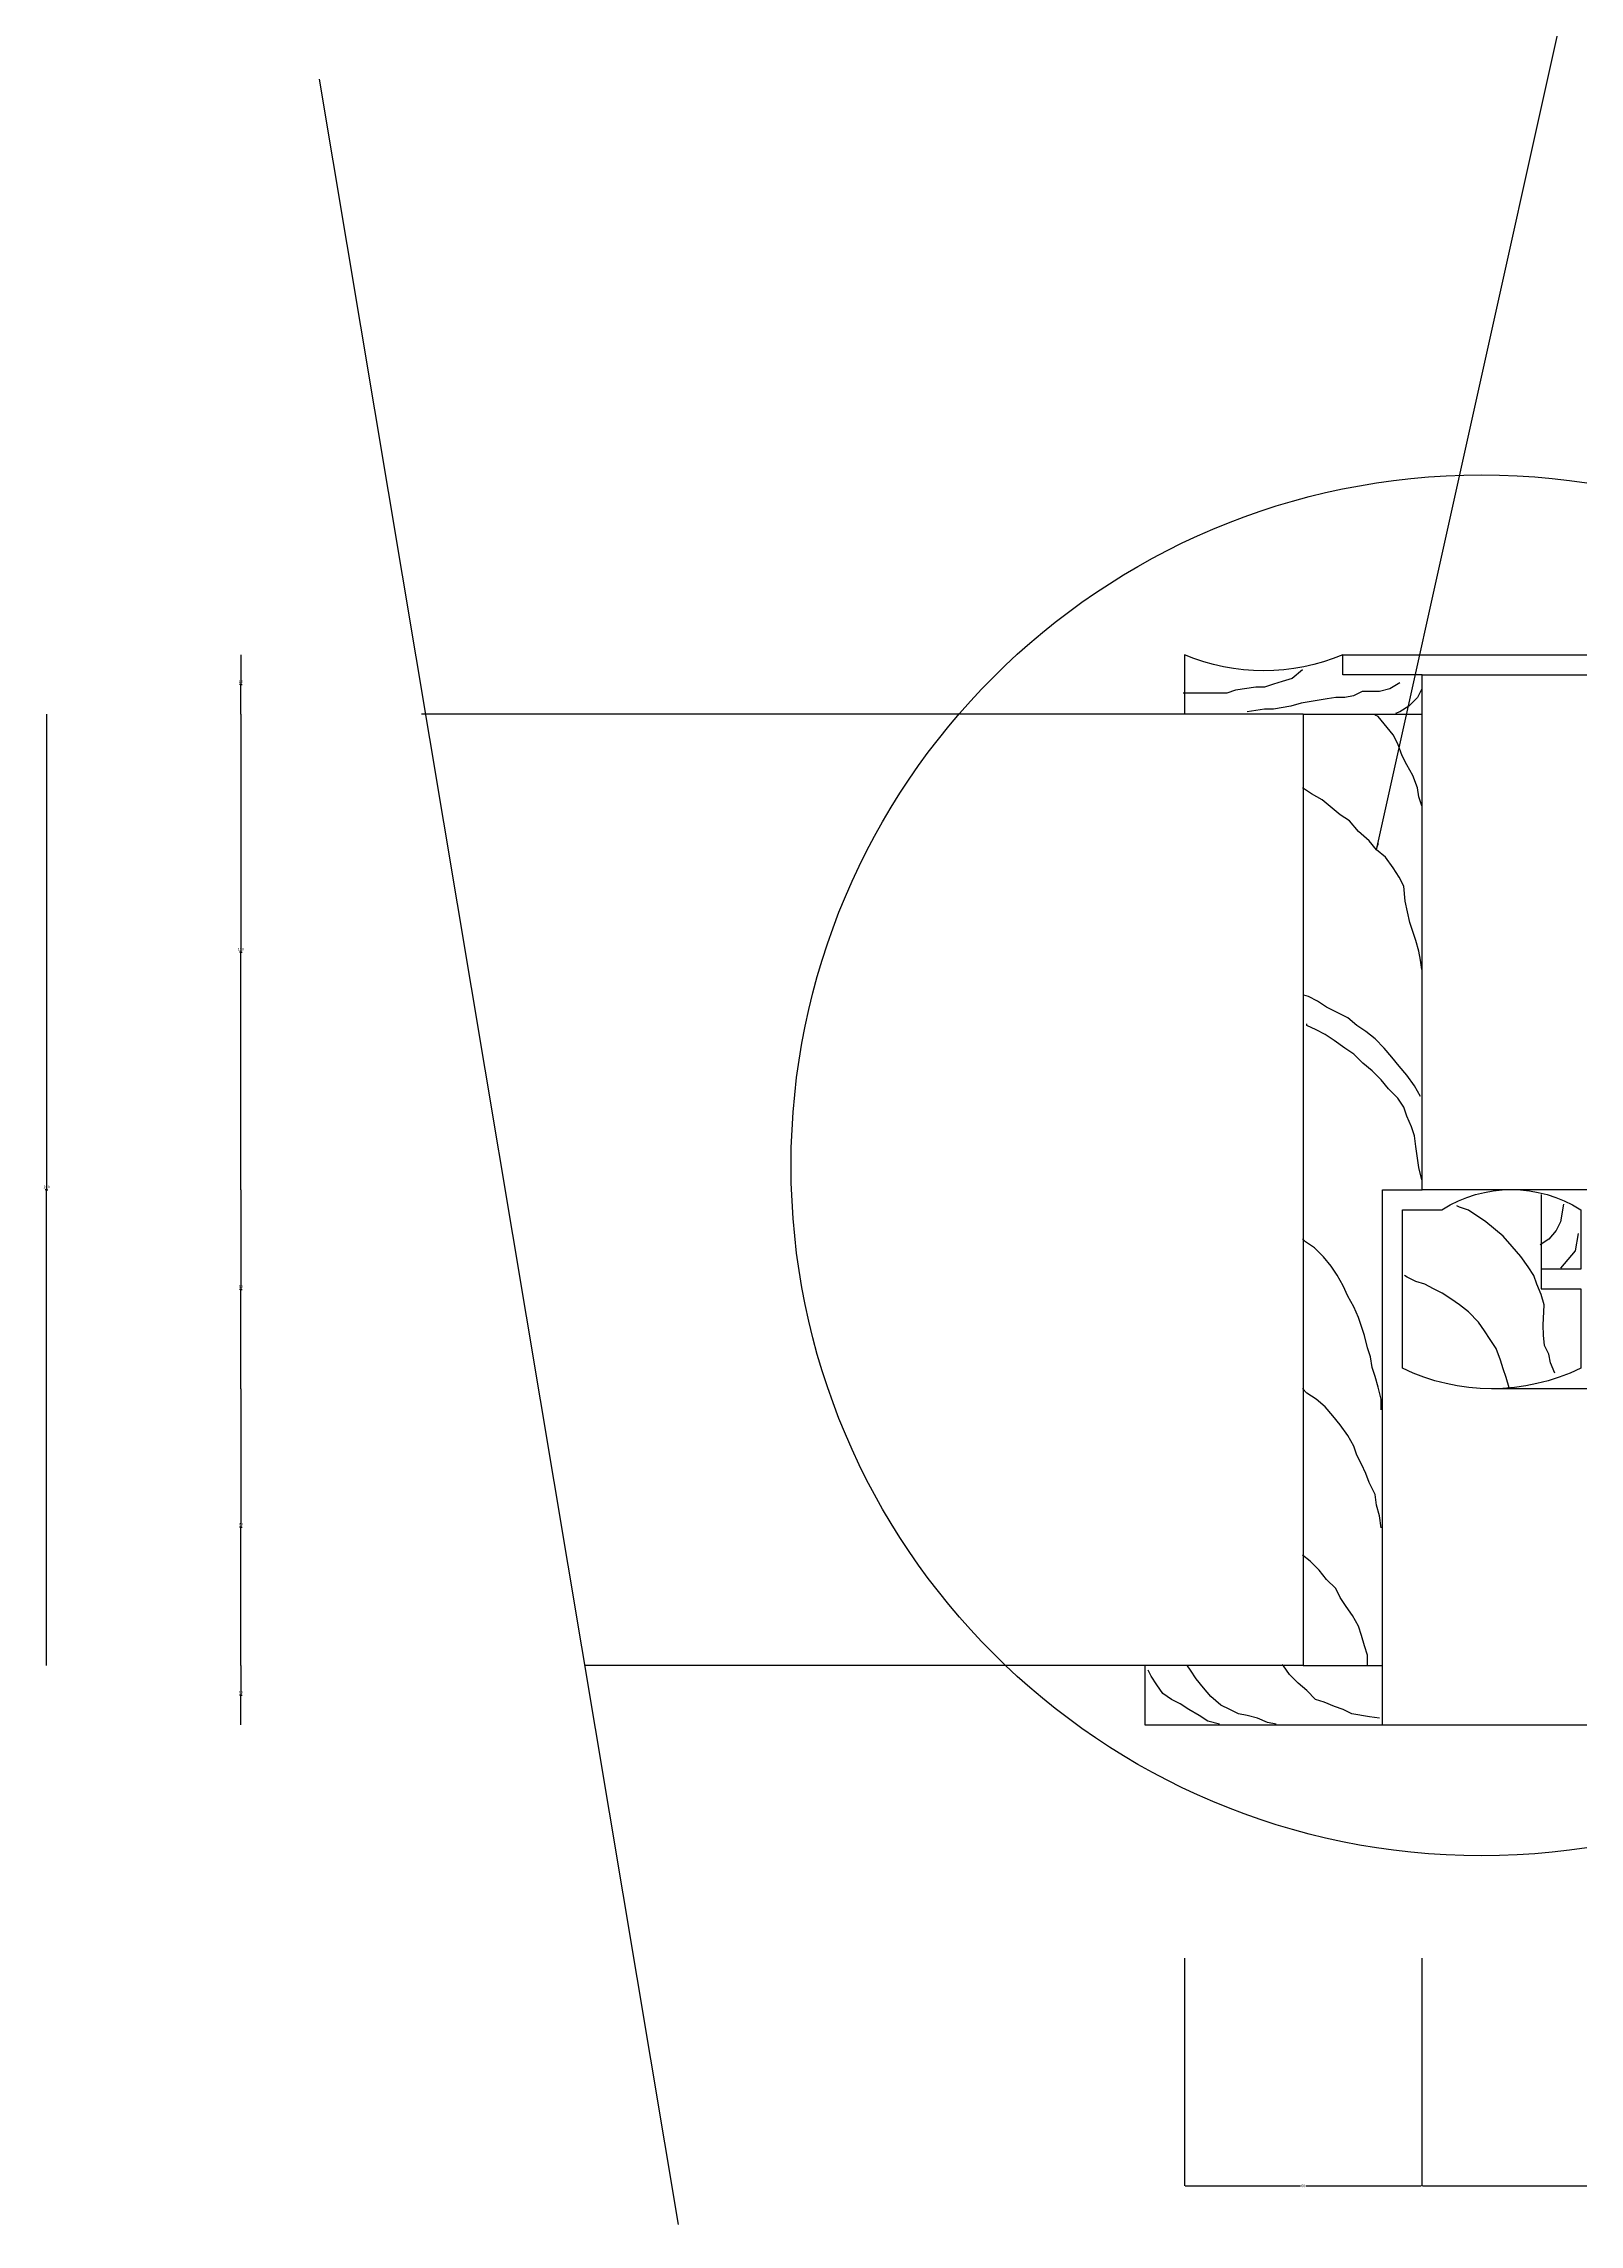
# Model space of a CAD drawing. Header units: metres. Extents: x 289 to 5205, y 117 to 7144.
# Drawn here: x 365 to 947, y 1576 to 2401 of the extents above; entities that cross this region are included whole.
import ezdxf

# ---------------------------------------------------------------- set-up
doc = ezdxf.new("R2010")
doc.units = ezdxf.units.M
for name, color, linetype in [('2', 2, 'Continuous'), ('3', 3, 'Continuous'), ('4', 4, 'Continuous'), ('7', 7, 'Continuous'), ('BH', 3, 'Continuous'), ('DIM', 3, 'Continuous')]:
    doc.layers.add(name, color=color, linetype=linetype)
doc.dimstyles.get("Standard").update_dxf_attribs({"dimtxt": 2.5, "dimasz": 2.5, "dimexe": 1.25, "dimexo": 0.625, "dimtad": 1, "dimcen": 2.5, "dimazin": 3, "dimtfac": 1, "dimtmove": 0, "dimatfit": 3})

# ---------------------------------------------------------------- blocks, each defined once
blk = doc.blocks.new('*D2')
for p, q in [((366.47, 2147.09), (366.47, 1967.09)), ((366.22, 1967.09), (365.97, 1967.09)), ((366.47, 1787.09), (366.47, 1967.09)), ((366.47, 1967.09), (366.47, 1967.09)), ((366.72, 1967.09), (366.97, 1967.09))]:
    blk.add_line(p, q)
at = {"layer": 'Defpoints'}
for p in [(366.47, 2147.09), (366.47, 1967.09), (366.47, 1787.09)]:
    blk.add_point(p, dxfattribs=at)
at = {"layer": 'DIM', "insert": (366.47, 1968.215), "char_height": 1, "attachment_point": 5}
blk.add_mtext('240 ', dxfattribs=at)
blk = doc.blocks.new('*D3')
for p, q in [((439.98, 1967.09), (439.98, 1929.44)), ((439.73, 1929.44), (439.48, 1929.44)), ((439.98, 1891.79), (439.98, 1929.44)), ((439.98, 1929.44), (439.98, 1929.44)), ((440.23, 1929.44), (440.48, 1929.44))]:
    blk.add_line(p, q)
at = {"layer": 'Defpoints'}
for p in [(439.98, 1967.09), (439.98, 1929.44), (439.98, 1891.79)]:
    blk.add_point(p, dxfattribs=at)
at = {"layer": 'DIM', "insert": (439.98, 1930.565), "char_height": 1, "attachment_point": 5}
blk.add_mtext('50', dxfattribs=at)
blk = doc.blocks.new('*D4')
for p, q in [((439.98, 2147.09), (439.98, 2057.09)), ((439.73, 2057.09), (439.48, 2057.09)), ((439.98, 1967.09), (439.98, 2057.09)), ((439.98, 2057.09), (439.98, 2057.09)), ((440.23, 2057.09), (440.48, 2057.09))]:
    blk.add_line(p, q)
at = {"layer": 'Defpoints'}
for p in [(439.98, 2147.09), (439.98, 2057.09), (439.98, 1967.09)]:
    blk.add_point(p, dxfattribs=at)
at = {"layer": 'DIM', "insert": (439.98, 2058.215), "char_height": 1, "attachment_point": 5}
blk.add_mtext('120', dxfattribs=at)
blk = doc.blocks.new('*D9')
for p, q in [((887.02, 1676.26), (887.02, 1590.11)), ((3586.75, 1676.26), (3586.75, 1590.11)), ((887.27, 1590.11), (2234.885, 1590.11)), ((2238.885, 1590.11), (3586.5, 1590.11))]:
    blk.add_line(p, q)
at = {"layer": 'Defpoints'}
for p in [(887.02, 1676.26), (3586.75, 1676.26), (887.02, 1590.11)]:
    blk.add_point(p, dxfattribs=at)
at = {"layer": 'DIM', "insert": (2236.885, 1590.11), "char_height": 1, "attachment_point": 5}
blk.add_mtext('1800', dxfattribs=at)
blk = doc.blocks.new('*D15')
for p, q in [((797.1, 1676.26), (797.1, 1590.11)), ((887.02, 1676.26), (887.02, 1590.11)), ((797.35, 1590.11), (841.06, 1590.11)), ((843.06, 1590.11), (886.77, 1590.11))]:
    blk.add_line(p, q)
at = {"layer": 'Defpoints'}
for p in [(797.1, 1676.26), (887.02, 1676.26), (797.1, 1590.11)]:
    blk.add_point(p, dxfattribs=at)
at = {"layer": 'DIM', "insert": (842.06, 1590.11), "char_height": 1, "attachment_point": 5}
blk.add_mtext('60', dxfattribs=at)
blk = doc.blocks.new('*D17')
for p, q in [((439.98, 1787.09), (439.98, 1775.84)), ((439.73, 1775.84), (439.48, 1775.84)), ((439.98, 1764.59), (439.98, 1775.84)), ((439.98, 1775.84), (439.98, 1775.84)), ((440.23, 1775.84), (440.48, 1775.84))]:
    blk.add_line(p, q)
at = {"layer": 'Defpoints'}
for p in [(439.98, 1787.09), (439.98, 1775.84), (439.98, 1764.59)]:
    blk.add_point(p, dxfattribs=at)
at = {"layer": 'DIM', "insert": (439.98, 1776.965), "char_height": 1, "attachment_point": 5}
blk.add_mtext('15', dxfattribs=at)
blk = doc.blocks.new('*D18')
for p, q in [((439.98, 1891.79), (439.98, 1839.44)), ((439.73, 1839.44), (439.48, 1839.44)), ((439.98, 1787.09), (439.98, 1839.44)), ((439.98, 1839.44), (439.98, 1839.44)), ((440.23, 1839.44), (440.48, 1839.44))]:
    blk.add_line(p, q)
at = {"layer": 'Defpoints'}
for p in [(439.98, 1891.79), (439.98, 1839.44), (439.98, 1787.09)]:
    blk.add_point(p, dxfattribs=at)
at = {"layer": 'DIM', "insert": (439.98, 1840.565), "char_height": 1, "attachment_point": 5}
blk.add_mtext('70', dxfattribs=at)
blk = doc.blocks.new('*D37')
for p, q in [((439.98, 2169.59), (439.98, 2158.34)), ((439.73, 2158.34), (439.48, 2158.34)), ((439.98, 2147.09), (439.98, 2158.34)), ((439.98, 2158.34), (439.98, 2158.34)), ((440.23, 2158.34), (440.48, 2158.34))]:
    blk.add_line(p, q)
at = {"layer": 'Defpoints'}
for p in [(439.98, 2169.59), (439.98, 2158.34), (439.98, 2147.09)]:
    blk.add_point(p, dxfattribs=at)
at = {"layer": 'DIM', "insert": (439.98, 2159.465), "char_height": 1, "attachment_point": 5}
blk.add_mtext('15', dxfattribs=at)

msp = doc.modelspace()

# ---------------------------------------------------------------- hatches: boundary and pattern name
at = {"layer": 'BH'}
h = msp.add_hatch(dxfattribs=at)
h.set_pattern_fill('AR-CONC', scale=25)
h.paths.add_polyline_path([(842.1, 2147.09), (711.72, 2147.09, 0.18), (648.25, 1976.37, 0.21), (729.4, 1787.09), (842.1, 1787.09)])
h.paths.add_polyline_path([(711.72, 2147.09), (509.87, 2147.09), (570.08, 1787.09), (729.4, 1787.09, -0.21), (648.25, 1976.37, -0.18)])
h = msp.add_hatch(dxfattribs=at)
h.set_pattern_fill('ANSI31', scale=500)
h.paths.add_polyline_path([(711.72, 2147.09), (509.87, 2147.09), (570.08, 1787.09), (729.4, 1787.09, -0.21), (648.25, 1976.37, -0.18)])
h.paths.add_polyline_path([(842.1, 2147.09), (711.72, 2147.09, 0.18), (648.25, 1976.37, 0.21), (729.4, 1787.09), (842.1, 1787.09)])

# ---------------------------------------------------------------- linework, layer by layer
at = {"layer": '2'}
for p, q in [((842.1, 2147.09), (508.42, 2147.09)), ((842.1, 2147.09), (842.1, 1787.09)), ((842.1, 1787.09), (570.08, 1787.09))]:
    msp.add_line(p, q, dxfattribs=at)
at = {"layer": '3'}
msp.add_line((887.1, 2162.09), (3587.1, 2162.09), dxfattribs=at)
at = {"layer": '4'}
for p, q in [((842.1, 2147.09), (887.1, 2147.09)), ((842.1, 1787.09), (872.1, 1787.09)), ((842.1, 1764.59), (3602.1, 1764.59))]:
    msp.add_line(p, q, dxfattribs=at)
for points in [[(782.1, 1787.09), (782.1, 1764.59), (872.1, 1764.59), (872.1, 1967.09), (887.1, 1967.09), (887.1, 2147.09), (887.1, 2162.09), (857.1, 2162.09), (857.1, 2169.59, -0.2), (797.1, 2169.59), (797.1, 2147.09)], [(932.1, 1965.3), (932.1, 1929.59), (947.1, 1929.59), (947.1, 1899.59, -0.23), (879.6, 1899.59), (879.6, 1959.59), (894.6, 1959.59, -0.29), (947.1, 1959.59), (947.1, 1937.09), (932.1, 1937.09)]]:
    msp.add_lwpolyline(points, format="xyb", dxfattribs=at)
at = {"layer": '7'}
for p, q in [((857.1, 2169.59), (3617.1, 2169.59)), ((2627.1, 1967.09), (887.1, 1967.09)), ((1758.97, 1891.79), (913.35, 1891.79))]:
    msp.add_line(p, q, dxfattribs=at)
at = {"layer": 'BH'}
for p, q in [((469.67, 2387.44), (605.46, 1575.53)), ((841.8, 2163.95), (837.95, 2160.65)), ((813.16, 2155.13), (796.64, 2155.13)), ((816.46, 2156.24), (813.16, 2155.13)), ((824.18, 2157.34), (816.46, 2156.24)), ((827.48, 2157.34), (824.18, 2157.34)), ((830.79, 2158.44), (827.48, 2157.34)), ((834.09, 2159.54), (830.79, 2158.44)), ((837.95, 2160.65), (834.09, 2159.54)), ((864.38, 2155.69), (861.08, 2154.03)), ((870.99, 2155.69), (864.38, 2155.69)), ((874.85, 2156.79), (870.99, 2155.69)), ((878.71, 2158.99), (874.85, 2156.79)), ((886.97, 2156.79), (885.32, 2153.48)), ((824.18, 2148.52), (820.87, 2147.97)), ((827.48, 2149.07), (824.18, 2148.52)), ((830.79, 2149.07), (827.48, 2149.07)), ((837.4, 2150.17), (830.79, 2149.07)), ((841.25, 2151.28), (837.4, 2150.17)), ((851.17, 2152.93), (841.25, 2151.28)), ((854.47, 2153.48), (851.17, 2152.93)), ((857.78, 2153.48), (854.47, 2153.48)), ((861.08, 2154.03), (857.78, 2153.48)), ((870.41, 2146.24), (869.27, 2146.81)), ((876.14, 2139.36), (870.41, 2146.24)), ((878.71, 2147.97), (877.05, 2147.42)), ((882.01, 2150.17), (878.71, 2147.97)), ((885.32, 2153.48), (882.01, 2150.17)), ((877.86, 2135.93), (876.14, 2139.36)), ((879.57, 2131.34), (877.86, 2135.93)), ((881.29, 2127.91), (879.57, 2131.34)), ((883.58, 2123.89), (881.29, 2127.91)), ((885.3, 2119.31), (883.58, 2123.89)), ((845.22, 2117.02), (841.79, 2119.31)), ((849.23, 2114.73), (845.22, 2117.02)), ((856.1, 2109), (849.23, 2114.73)), ((885.87, 2115.87), (885.3, 2119.31)), ((887.02, 2112.44), (885.87, 2115.87)), ((859.54, 2106.71), (856.1, 2109)), ((862.97, 2102.7), (859.54, 2106.71)), ((866.98, 2099.26), (862.97, 2102.7)), ((869.84, 2095.82), (866.98, 2099.26)), ((873.28, 2092.96), (869.84, 2095.82)), ((876.14, 2088.95), (873.28, 2092.96)), ((878.43, 2085.51), (876.14, 2088.95)), ((880.15, 2082.07), (878.43, 2085.51)), ((880.72, 2076.34), (880.15, 2082.07)), ((882.44, 2068.32), (880.72, 2076.34)), ((883.58, 2064.88), (882.44, 2068.32)), ((884.73, 2061.45), (883.58, 2064.88)), ((885.87, 2057.44), (884.73, 2061.45)), ((886.44, 2054), (885.87, 2057.44)), ((887.02, 2050.56), (886.44, 2054)), ((844.08, 2040.25), (842.36, 2040.82)), ((847.51, 2038.53), (844.08, 2040.25)), ((850.95, 2036.24), (847.51, 2038.53)), ((854.38, 2034.52), (850.95, 2036.24)), ((858.96, 2032.23), (854.38, 2034.52)), ((862.4, 2029.36), (858.96, 2032.23)), ((843.51, 2029.36), (843.51, 2029.94)), ((846.94, 2027.65), (843.51, 2029.36)), ((850.38, 2025.93), (846.94, 2027.65)), ((853.81, 2023.64), (850.38, 2025.93)), ((857.82, 2020.77), (853.81, 2023.64)), ((865.83, 2027.07), (862.4, 2029.36)), ((869.27, 2024.21), (865.83, 2027.07)), ((872.7, 2020.77), (869.27, 2024.21)), ((861.25, 2018.48), (857.82, 2020.77)), ((864.69, 2015.04), (861.25, 2018.48)), ((868.12, 2012.18), (864.69, 2015.04)), ((875.57, 2017.33), (872.7, 2020.77)), ((878.43, 2013.9), (875.57, 2017.33)), ((871.56, 2008.74), (868.12, 2012.18)), ((874.42, 2005.3), (871.56, 2008.74)), ((881.29, 2010.46), (878.43, 2013.9)), ((884.15, 2006.45), (881.29, 2010.46)), ((886.44, 2002.44), (884.15, 2006.45)), ((877.86, 2001.86), (874.42, 2005.3)), ((880.15, 1998.43), (877.86, 2001.86)), ((881.29, 1994.99), (880.15, 1998.43)), ((883.01, 1990.98), (881.29, 1994.99)), ((884.15, 1987.54), (883.01, 1990.98)), ((884.73, 1983.53), (884.15, 1987.54)), ((885.87, 1975.51), (884.73, 1983.53)), ((887.02, 1970.93), (885.87, 1975.51)), ((901.29, 1960.56), (900.19, 1961.11)), ((904.59, 1959.46), (901.29, 1960.56)), ((911.2, 1955.05), (904.59, 1959.46)), ((940.61, 1961.66), (939.51, 1955.05)), ((842.93, 1947.44), (841.79, 1948.58)), ((917.81, 1949.54), (911.2, 1955.05)), ((921.12, 1945.68), (917.81, 1949.54)), ((935.1, 1948.43), (931.79, 1946.23)), ((937.85, 1951.74), (935.1, 1948.43)), ((939.51, 1955.05), (937.85, 1951.74)), ((946.11, 1950.64), (945.01, 1944.02)), ((846.37, 1945.15), (842.93, 1947.44)), ((849.8, 1941.71), (846.37, 1945.15)), ((852.67, 1938.27), (849.8, 1941.71)), ((924.42, 1941.82), (921.12, 1945.68)), ((927.18, 1937.96), (924.42, 1941.82)), ((942.26, 1940.72), (939.51, 1937.41)), ((945.01, 1944.02), (942.26, 1940.72)), ((854.96, 1934.83), (852.67, 1938.27)), ((857.25, 1930.82), (854.96, 1934.83)), ((881.46, 1934.1), (880.36, 1934.65)), ((884.76, 1932.45), (881.46, 1934.1)), ((888.07, 1931.35), (884.76, 1932.45)), ((929.38, 1934.65), (927.18, 1937.96)), ((930.48, 1931.35), (929.38, 1934.65)), ((858.96, 1926.81), (857.25, 1930.82)), ((861.25, 1922.8), (858.96, 1926.81)), ((891.37, 1929.69), (888.07, 1931.35)), ((894.68, 1928.04), (891.37, 1929.69)), ((897.98, 1925.83), (894.68, 1928.04)), ((901.29, 1923.63), (897.98, 1925.83)), ((904.59, 1920.87), (901.29, 1923.63)), ((932.13, 1927.49), (930.48, 1931.35)), ((933.24, 1923.63), (932.13, 1927.49)), ((932.93, 1915.91), (933.24, 1923.63)), ((862.97, 1918.79), (861.25, 1922.8)), ((864.12, 1915.35), (862.97, 1918.79)), ((865.26, 1911.92), (864.12, 1915.35)), ((908.45, 1917.01), (904.59, 1920.87)), ((910.65, 1913.71), (908.45, 1917.01)), ((932.98, 1912.05), (932.93, 1915.91)), ((866.41, 1907.33), (865.26, 1911.92)), ((867.55, 1903.9), (866.41, 1907.33)), ((912.86, 1910.4), (910.65, 1913.71)), ((915.06, 1907.09), (912.86, 1910.4)), ((916.71, 1902.68), (915.06, 1907.09)), ((933.45, 1908.2), (932.98, 1912.05)), ((935.1, 1904.89), (933.45, 1908.2)), ((868.12, 1899.89), (867.55, 1903.9)), ((869.27, 1896.45), (868.12, 1899.89)), ((917.81, 1899.38), (916.71, 1902.68)), ((918.91, 1896.07), (917.81, 1899.38)), ((935.65, 1901.58), (935.1, 1904.89)), ((937.3, 1897.72), (935.65, 1901.58)), ((843.51, 1890.15), (841.79, 1891.87)), ((870.41, 1892.44), (869.27, 1896.45)), ((871.56, 1887.85), (870.41, 1892.44)), ((920.02, 1892.21), (918.91, 1896.07)), ((846.94, 1887.85), (843.51, 1890.15)), ((850.38, 1884.99), (846.94, 1887.85)), ((853.24, 1881.55), (850.38, 1884.99)), ((871.56, 1883.84), (871.56, 1887.85)), ((856.1, 1878.12), (853.24, 1881.55)), ((858.96, 1874.1), (856.1, 1878.12)), ((861.25, 1870.09), (858.96, 1874.1)), ((862.4, 1866.66), (861.25, 1870.09)), ((864.12, 1863.22), (862.4, 1866.66)), ((865.83, 1859.78), (864.12, 1863.22)), ((866.98, 1856.34), (865.83, 1859.78)), ((869.27, 1851.76), (866.98, 1856.34)), ((869.84, 1847.75), (869.27, 1851.76)), ((870.99, 1843.74), (869.84, 1847.75)), ((871.56, 1839.16), (870.99, 1843.74)), ((844.65, 1826.55), (841.79, 1828.84)), ((848.09, 1823.12), (844.65, 1826.55)), ((850.95, 1819.68), (848.09, 1823.12)), ((854.38, 1816.24), (850.95, 1819.68)), ((856.1, 1812.8), (854.38, 1816.24)), ((858.39, 1809.37), (856.1, 1812.8)), ((860.68, 1805.93), (858.39, 1809.37)), ((862.97, 1801.92), (860.68, 1805.93)), ((864.12, 1798.48), (862.97, 1801.92)), ((865.26, 1794.47), (864.12, 1798.48)), ((866.41, 1791.03), (865.26, 1794.47)), ((784.52, 1783.07), (783.42, 1785.28)), ((786.72, 1779.76), (784.52, 1783.07)), ((799.39, 1785.28), (798.29, 1786.93)), ((801.59, 1781.97), (799.39, 1785.28)), ((834.64, 1786.93), (834.09, 1787.48)), ((836.84, 1783.62), (834.64, 1786.93)), ((840.15, 1780.32), (836.84, 1783.62)), ((866.41, 1787.02), (866.41, 1791.03)), ((788.92, 1776.46), (786.72, 1779.76)), ((792.23, 1774.25), (788.92, 1776.46)), ((804.35, 1778.66), (801.59, 1781.97)), ((807.1, 1775.36), (804.35, 1778.66)), ((810.96, 1772.05), (807.1, 1775.36)), ((843.45, 1777.56), (840.15, 1780.32)), ((846.76, 1774.25), (843.45, 1777.56)), ((795.53, 1772.6), (792.23, 1774.25)), ((798.84, 1770.39), (795.53, 1772.6)), ((802.69, 1768.19), (798.84, 1770.39)), ((806, 1765.98), (802.69, 1768.19)), ((814.26, 1770.39), (810.96, 1772.05)), ((817.57, 1768.74), (814.26, 1770.39)), ((820.87, 1768.19), (817.57, 1768.74)), ((824.73, 1767.09), (820.87, 1768.19)), ((828.58, 1765.43), (824.73, 1767.09)), ((850.06, 1773.15), (846.76, 1774.25)), ((853.92, 1771.5), (850.06, 1773.15)), ((857.22, 1770.39), (853.92, 1771.5)), ((860.53, 1768.74), (857.22, 1770.39)), ((867.14, 1767.64), (860.53, 1768.74)), ((870.99, 1767.09), (867.14, 1767.64)), ((810.41, 1764.88), (806, 1765.98)), ((831.89, 1764.88), (828.58, 1765.43))]:
    msp.add_line(p, q, dxfattribs=at)
at = {"layer": 'DIM'}
msp.add_circle((909.59, 1976.37), 261.34, dxfattribs=at)

# ---------------------------------------------------------------- dimensions: what is measured, and where the dimension line sits
for base, p1, p2, text, picture, middle in [((439.98, 2158.34), (439.98, 2169.59), (439.98, 2147.09), '15', '*D37', (439.98, 2159.465)), ((366.47, 1967.09), (366.47, 2147.09), (366.47, 1787.09), '240 ', '*D2', (366.47, 1968.215)), ((439.98, 2057.09), (439.98, 2147.09), (439.98, 1967.09), '120', '*D4', (439.98, 2058.215)), ((439.98, 1929.44), (439.98, 1967.09), (439.98, 1891.79), '50', '*D3', (439.98, 1930.565)), ((439.98, 1839.44), (439.98, 1891.79), (439.98, 1787.09), '70', '*D18', (439.98, 1840.565)), ((439.98, 1775.84), (439.98, 1787.09), (439.98, 1764.59), '15', '*D17', (439.98, 1776.965)), ((797.1, 1590.11), (797.1, 1676.26), (887.02, 1676.26), '60', '*D15', (842.06, 1590.11)), ((887.02, 1590.11), (887.02, 1676.26), (3586.75, 1676.26), '1800', '*D9', (2236.885, 1590.11))]:
    dim = msp.add_linear_dim(base=base, p1=p1, p2=p2, text=text, dimstyle='Standard', dxfattribs=at)
    dim.commit()
    dim.dimension.update_dxf_attribs({"geometry": picture, "text_midpoint": middle})

# ---------------------------------------------------------------- leaders
msp.add_leader([(869.84, 2095.82), (1054.19, 2926.34), (1267.24, 2926.34)], dimstyle='Standard', dxfattribs=at)

doc.saveas('drawing.dxf')
